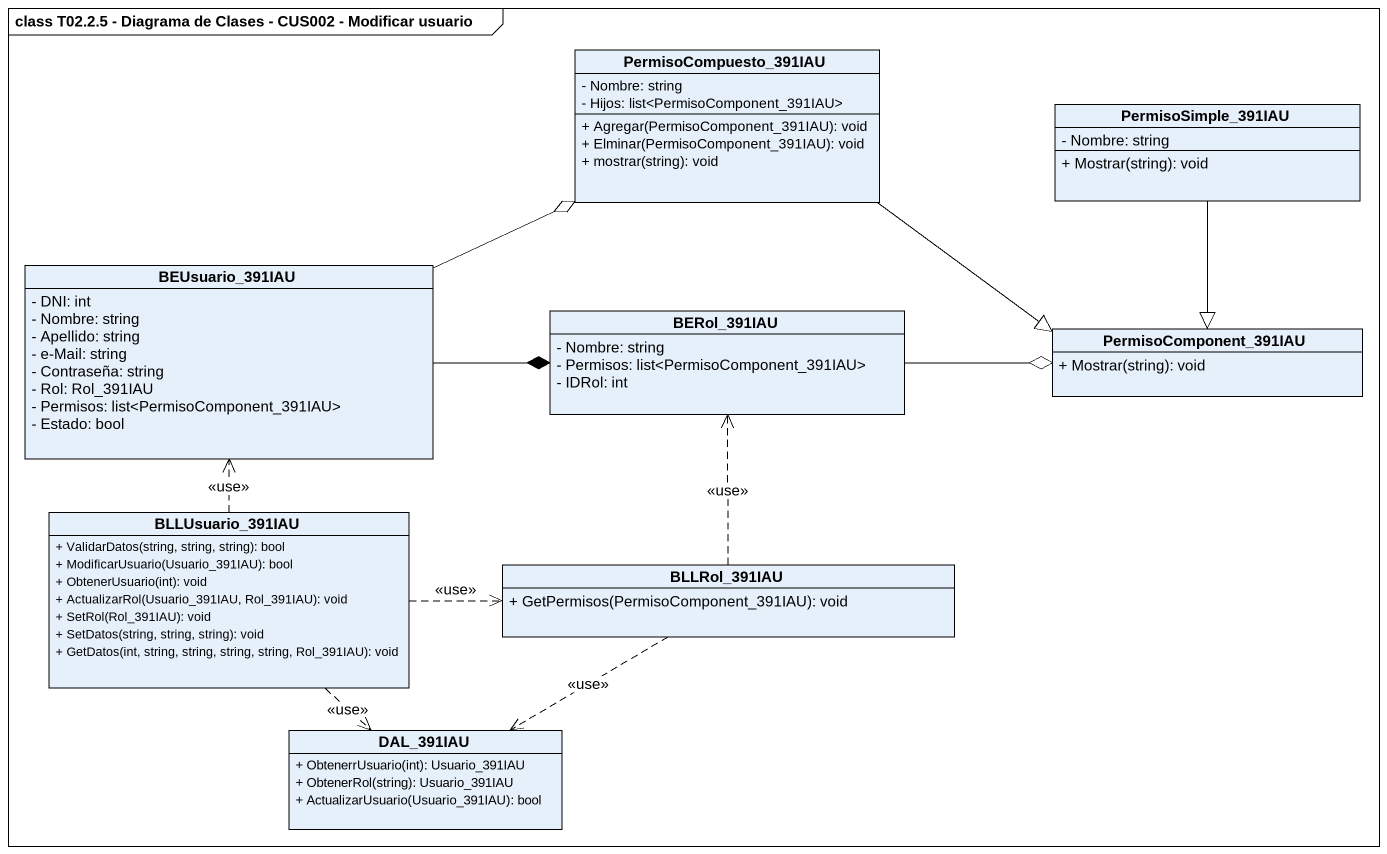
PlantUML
@startuml
mainframe class T02.2.5 - Diagrama de Clases - CUS002 - Modificar usuario
hide circle
hide empty members
skinparam classAttributeIconSize 0
class PermisoCompuesto_391IAU {
  - Nombre: string
  - Hijos: list<PermisoComponent_391IAU>
  + Agregar(PermisoComponent_391IAU): void
  + Elminar(PermisoComponent_391IAU): void
  + mostrar(string): void
}
class PermisoSimple_391IAU {
  - Nombre: string
  + Mostrar(string): void
}
class BEUsuario_391IAU {
  - DNI: int
  - Nombre: string
  - Apellido: string
  - e-Mail: string
  - Contraseña: string
  - Rol: Rol_391IAU
  - Permisos: list<PermisoComponent_391IAU>
  - Estado: bool
}
class BERol_391IAU {
  - Nombre: string
  - Permisos: list<PermisoComponent_391IAU>
  - IDRol: int
}
class PermisoComponent_391IAU {
  + Mostrar(string): void
}
class BLLUsuario_391IAU {
  + ValidarDatos(string, string, string): bool
  + ModificarUsuario(Usuario_391IAU): bool
  + ObtenerUsuario(int): void
  + ActualizarRol(Usuario_391IAU, Rol_391IAU): void
  + SetRol(Rol_391IAU): void
  + SetDatos(string, string, string): void
  + GetDatos(int, string, string, string, string, Rol_391IAU): void
}
class BLLRol_391IAU {
  + GetPermisos(PermisoComponent_391IAU): void
}
class DAL_391IAU {
  + ObtenerrUsuario(int): Usuario_391IAU
  + ObtenerRol(string): Usuario_391IAU
  + ActualizarUsuario(Usuario_391IAU): bool
}
PermisoCompuesto_391IAU -right-|> PermisoComponent_391IAU
PermisoSimple_391IAU --|> PermisoComponent_391IAU
BEUsuario_391IAU -right-o PermisoCompuesto_391IAU
BEUsuario_391IAU -right-* BERol_391IAU
BERol_391IAU -right-o PermisoComponent_391IAU
BLLUsuario_391IAU .up.> BEUsuario_391IAU : <<use>>
BLLUsuario_391IAU .right.> BLLRol_391IAU : <<use>>
BLLUsuario_391IAU ..> DAL_391IAU : <<use>>
BLLRol_391IAU .up.> BERol_391IAU : <<use>>
BLLRol_391IAU .left.> DAL_391IAU : <<use>>
@enduml
